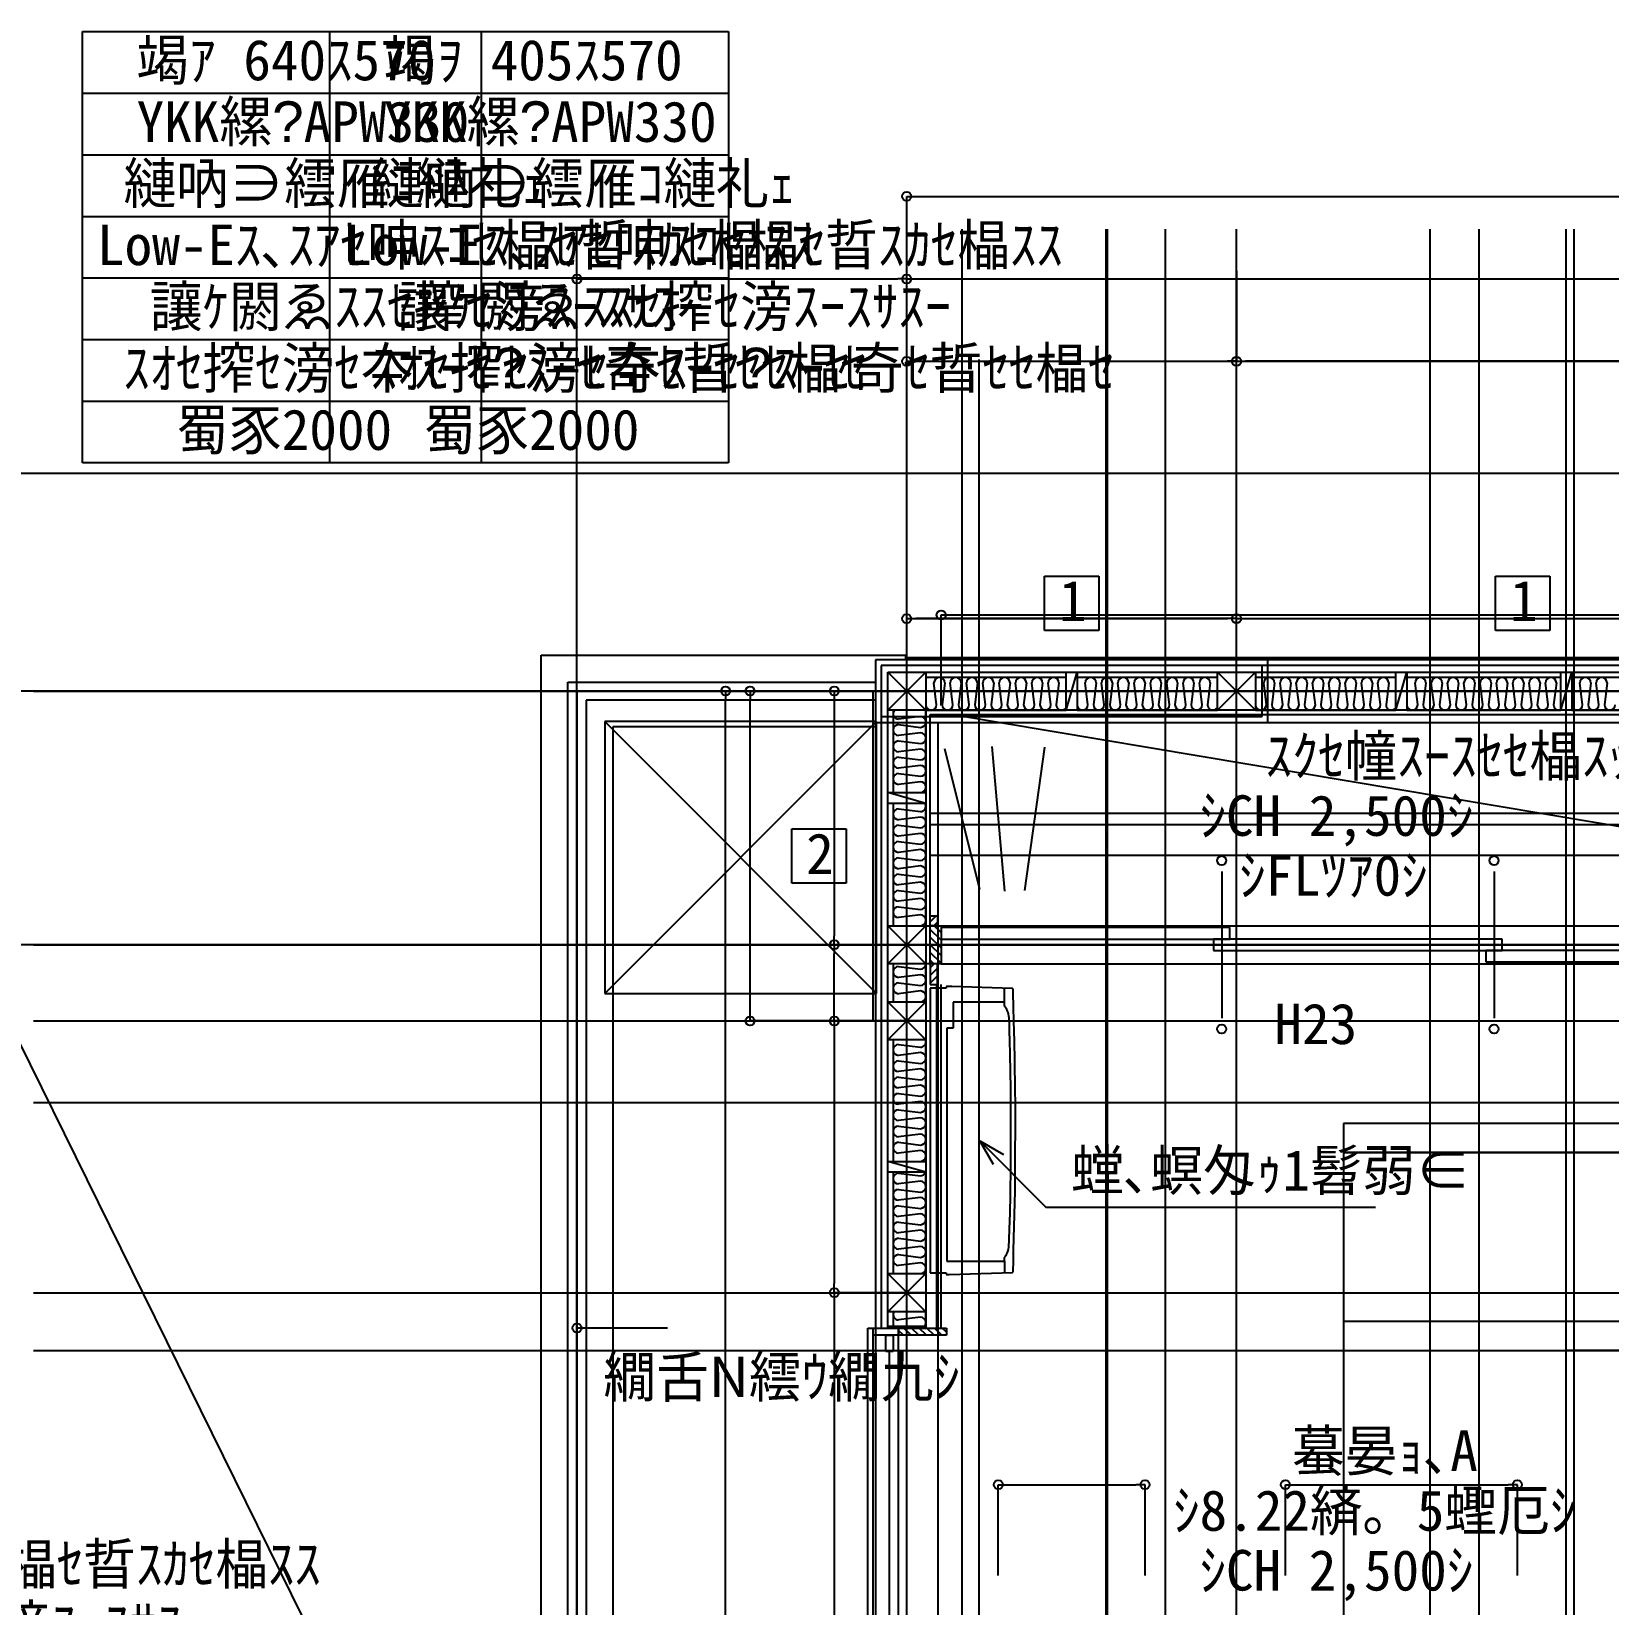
# Model space of a CAD drawing. Header units: metres. Extents: x 10908 to 27249, y 7268 to 22901.
# Drawn here: x 13510 to 17861, y 18410 to 22750 of the extents above; entities that cross this region are included whole.
import ezdxf

# ---------------------------------------------------------------- set-up
doc = ezdxf.new("R2010")
doc.units = ezdxf.units.M

msp = doc.modelspace()

# ---------------------------------------------------------------- linework, layer by layer
at = {"layer": '繝上Φ繧ｬ繝ｼ繝代う繝_2F'}
for p, q in [((16051.7, 20865), (18349.7, 20479.6)), ((16028.8, 20771.6), (16125.6, 20383.4)), ((16159.8, 20776.7), (16194.6, 20378.3)), ((16305, 20775.6), (16249.4, 20379.5)), ((15989.7, 20593.5), (18349.7, 20593.5)), ((15989.7, 20561.5), (18349.7, 20561.5)), ((15989.7, 20477.5), (18349.7, 20477.5))]:
    msp.add_line(p, q, dxfattribs=at)
at = {"layer": '繝繝ｼ繧ｿ 001_1F'}
for p, q in [((14332.5, 21560), (14332.5, 22750)), ((14332.5, 22750), (15432.5, 22750)), ((15432.5, 22750), (15432.5, 21560)), ((14332.5, 22580), (15432.5, 22580)), ((14332.5, 22410), (15432.5, 22410)), ((15924.7, 22045), (15924.7, 22295)), ((15924.7, 22295), (15949.7, 22295)), ((15949.7, 22295), (22699.7, 22295)), ((14332.5, 22240), (15432.5, 22240)), ((14332.5, 22070), (15432.5, 22070)), ((15014.7, 21817.5), (15014.7, 22067.5)), ((15014.7, 22067.5), (15039.7, 22067.5)), ((15039.7, 22067.5), (15899.7, 22067.5)), ((15924.7, 22067.5), (15899.7, 22067.5)), ((15924.7, 21840), (15924.7, 22067.5)), ((15924.7, 22067.5), (15949.7, 22067.5)), ((15924.7, 21817.5), (15924.7, 22067.5)), ((15924.7, 22067.5), (15924.7, 22067.5)), ((15924.7, 21817.5), (15924.7, 22067.5)), ((15924.7, 22067.5), (15949.7, 22067.5)), ((15949.7, 22067.5), (22011, 22067.5)), ((15949.7, 22067.5), (22699.7, 22067.5)), ((16834.7, 22090), (16834.7, 21840)), ((16834.7, 22090), (16834.7, 22090)), ((15924.7, 22045), (15924.7, 22045)), ((14332.5, 21900), (15432.5, 21900)), ((15924.7, 7962.5), (15924.7, 21845)), ((15014.7, 21817.5), (15014.7, 21817.5)), ((15924.7, 21590), (15924.7, 21840)), ((15924.7, 21840), (15949.7, 21840)), ((15924.7, 21840), (15924.7, 21840)), ((15924.7, 21590), (15924.7, 21840)), ((15924.7, 21840), (15949.7, 21840)), ((15924.7, 21817.5), (15924.7, 21817.5)), ((15924.7, 21817.5), (15924.7, 21817.5)), ((15949.7, 21840), (16809.7, 21840)), ((15949.7, 21840), (18389.7, 21840)), ((16834.7, 21840), (16809.7, 21840)), ((16834.7, 14350), (16834.7, 21840)), ((16834.7, 21840), (16834.7, 21840)), ((16834.7, 21840), (16859.7, 21840)), ((16834.7, 21840), (16834.7, 21840)), ((20103.1, 21840), (16859.7, 21840)), ((14332.5, 21730), (15432.5, 21730)), ((15924.7, 21590), (15924.7, 21590)), ((15924.7, 21590), (15924.7, 21590)), ((16834.7, 21590), (16834.7, 21590)), ((15432.5, 21560), (14332.5, 21560)), ((15924.7, 20880), (15924.7, 21130)), ((15924.7, 21130), (15949.7, 21130)), ((15924.7, 20880), (15924.7, 21130)), ((15924.7, 21130), (15949.7, 21130)), ((15924.7, 21130), (15924.7, 21130)), ((15949.7, 21130), (16809.7, 21130)), ((16809.7, 21130), (15949.7, 21130)), ((16834.7, 21130), (16809.7, 21130)), ((16834.7, 21130), (16809.7, 21130)), ((16834.7, 20880), (16834.7, 21130)), ((16834.7, 21130), (16834.7, 21130)), ((16834.7, 21130), (16859.7, 21130)), ((16834.7, 21130), (16859.7, 21130)), ((16834.7, 20880), (16834.7, 21130)), ((16859.7, 21130), (18389.7, 21130)), ((16859.7, 21130), (18389.7, 21130)), ((26367.5, 20930), (11375, 20930)), ((15674.7, 20930), (15424.7, 20930)), ((15424.7, 20930), (15424.7, 20905)), ((15424.7, 20930), (15424.7, 20930)), ((15424.7, 17855), (15424.7, 20905)), ((15742.5, 20930), (15492.5, 20930)), ((15492.5, 20930), (15492.5, 20905)), ((15492.5, 20930), (15492.5, 20930)), ((15492.5, 20045), (15492.5, 20905)), ((15674.7, 20930), (15674.7, 20930)), ((15974.7, 20930), (15724.7, 20930)), ((15724.7, 20930), (15724.7, 20905)), ((15724.7, 20905), (15724.7, 20255)), ((15742.5, 20930), (15742.5, 20930)), ((15974.7, 20930), (15974.7, 20930)), ((15924.7, 20880), (15924.7, 20880)), ((15924.7, 20880), (15924.7, 20880)), ((16834.7, 20880), (16834.7, 20880)), ((16834.7, 20880), (16834.7, 20880)), ((16834.7, 20880), (16834.7, 20880)), ((16834.7, 20880), (16834.7, 20880)), ((15724.7, 20230), (15724.7, 20255)), ((15974.7, 20230), (15724.7, 20230)), ((15724.7, 20230), (15724.7, 20230)), ((15974.7, 20230), (15724.7, 20230)), ((15724.7, 20230), (15724.7, 20205)), ((15724.7, 20230), (15724.7, 20230)), ((15724.7, 20045), (15724.7, 20205)), ((15974.7, 20230), (15974.7, 20230)), ((15974.7, 20230), (15974.7, 20230)), ((15492.5, 20020), (15492.5, 20045)), ((15742.5, 20020), (15492.5, 20020)), ((15724.7, 20020), (15724.7, 20045)), ((15724.7, 20020), (15724.7, 19995)), ((15974.7, 20020), (15724.7, 20020)), ((15742.5, 20020), (15742.5, 20020)), ((15974.7, 20020), (15974.7, 20020)), ((15974.7, 20020), (15974.7, 20020)), ((15724.7, 19995), (15724.7, 19295)), ((15724.7, 19270), (15724.7, 19295)), ((15974.7, 19270), (15724.7, 19270)), ((15724.7, 19270), (15724.7, 19270)), ((15724.7, 19270), (15724.7, 19245)), ((15724.7, 19245), (15724.7, 17367.4)), ((15974.7, 19270), (15974.7, 19270)), ((15974.7, 19270), (15974.7, 19270))]:
    msp.add_line(p, q, dxfattribs=at)
for centre in [(15924.7, 22295), (15014.7, 22067.5), (15924.7, 22067.5), (15924.7, 22067.5), (15924.7, 22067.5), (15924.7, 21840), (15924.7, 21840), (16834.7, 21840), (16834.7, 21840), (15924.7, 21130), (15924.7, 21130), (16834.7, 21130), (16834.7, 21130), (16834.7, 21130), (16834.7, 21130), (15424.7, 20930), (15492.5, 20930), (15724.7, 20930), (15724.7, 20230), (15724.7, 20230), (15492.5, 20020), (15724.7, 20020), (15724.7, 20020), (15724.7, 19270), (15724.7, 19270)]:
    msp.add_circle(centre, 12.5, dxfattribs=at)
at = {"layer": '繝繝ｼ繧ｿ 001_2F'}
for p, q in [((13650, 21560), (13650, 22750)), ((13650, 22750), (14750, 22750)), ((14750, 22750), (14750, 21560)), ((13650, 22580), (14750, 22580)), ((13650, 22410), (14750, 22410)), ((13650, 22240), (14750, 22240)), ((13650, 22070), (14750, 22070)), ((15014.7, 21817.5), (15014.7, 22067.5)), ((15014.7, 22067.5), (15039.7, 22067.5)), ((15039.7, 22067.5), (15899.7, 22067.5)), ((15924.7, 22067.5), (15899.7, 22067.5)), ((15924.7, 21817.5), (15924.7, 22067.5)), ((15924.7, 22067.5), (15924.7, 22067.5)), ((15924.7, 21817.5), (15924.7, 22067.5)), ((15924.7, 22067.5), (15949.7, 22067.5)), ((15949.7, 22067.5), (22699.7, 22067.5)), ((13650, 21900), (14750, 21900)), ((15014.7, 9798.7), (15014.7, 21845)), ((15924.7, 9922), (15924.7, 21845)), ((16124.7, 9922), (16124.7, 21845)), ((17504.7, 10826.2), (17504.7, 21845)), ((15014.7, 21817.5), (15014.7, 21817.5)), ((15924.7, 21590), (15924.7, 21840)), ((15924.7, 21840), (15949.7, 21840)), ((15924.7, 21817.5), (15924.7, 21817.5)), ((15924.7, 21817.5), (15924.7, 21817.5)), ((15949.7, 21840), (18389.7, 21840)), ((13650, 21730), (14750, 21730)), ((15924.7, 21590), (15924.7, 21590)), ((14750, 21560), (13650, 21560)), ((15924.7, 20880), (15924.7, 21130)), ((15924.7, 21130), (15949.7, 21130)), ((15924.7, 21130), (15924.7, 21130)), ((16809.7, 21130), (15949.7, 21130)), ((16834.7, 21130), (16809.7, 21130)), ((16834.7, 21130), (16859.7, 21130)), ((16834.7, 20880), (16834.7, 21130)), ((16859.7, 21130), (18389.7, 21130)), ((26367.5, 20930), (11375, 20930)), ((15742.5, 20930), (15492.5, 20930)), ((15492.5, 20930), (15492.5, 20905)), ((15492.5, 20930), (15492.5, 20930)), ((15492.5, 20045), (15492.5, 20905)), ((15974.7, 20930), (15724.7, 20930)), ((15724.7, 20930), (15724.7, 20905)), ((15724.7, 20905), (15724.7, 20255)), ((15742.5, 20930), (15742.5, 20930)), ((15974.7, 20930), (15974.7, 20930)), ((15841.6, 20846), (15091.6, 20846)), ((15091.6, 20846), (15091.6, 20096)), ((15091.6, 20846), (15841.6, 20096)), ((15091.6, 20096), (15841.6, 20846)), ((15841.6, 20096), (15841.6, 20846)), ((15924.7, 20880), (15924.7, 20880)), ((16834.7, 20880), (16834.7, 20880)), ((16834.7, 20880), (16834.7, 20880)), ((15724.7, 20230), (15724.7, 20255)), ((26390, 20230), (11375, 20230)), ((15974.7, 20230), (15724.7, 20230)), ((15724.7, 20230), (15724.7, 20230)), ((15974.7, 20230), (15724.7, 20230)), ((15724.7, 20230), (15724.7, 20205)), ((15724.7, 20230), (15724.7, 20230)), ((15724.7, 20045), (15724.7, 20205)), ((15974.7, 20230), (15974.7, 20230)), ((15974.7, 20230), (15974.7, 20230)), ((15091.6, 20096), (15841.6, 20096)), ((15492.5, 20020), (15492.5, 20045)), ((15742.5, 20020), (15492.5, 20020)), ((15724.7, 20020), (15724.7, 20045)), ((15724.7, 20020), (15724.7, 19995)), ((15974.7, 20020), (15724.7, 20020)), ((15742.5, 20020), (15742.5, 20020)), ((15974.7, 20020), (15974.7, 20020)), ((15974.7, 20020), (15974.7, 20020)), ((15724.7, 19995), (15724.7, 19295)), ((16164, 19623.6), (16126.5, 19688.6)), ((16126.5, 19688.6), (16191.4, 19651.1)), ((16126.5, 19688.6), (16308.6, 19506.4)), ((16308.6, 19506.4), (17218.6, 19506.4)), ((15724.7, 19270), (15724.7, 19295)), ((15974.7, 19270), (15724.7, 19270)), ((15724.7, 19270), (15724.7, 19270)), ((15724.7, 19270), (15724.7, 19245)), ((15724.7, 19245), (15724.7, 17367.4)), ((15974.7, 19270), (15974.7, 19270)), ((15974.7, 19270), (15974.7, 19270)), ((26162.5, 19110), (17745, 19110))]:
    msp.add_line(p, q, dxfattribs=at)
for centre in [(15014.7, 22067.5), (15924.7, 22067.5), (15924.7, 22067.5), (15924.7, 21840), (15924.7, 21130), (16834.7, 21130), (16834.7, 21130), (15492.5, 20930), (15724.7, 20930), (15724.7, 20230), (15724.7, 20230), (15492.5, 20020), (15724.7, 20020), (15724.7, 20020), (15724.7, 19270), (15724.7, 19270)]:
    msp.add_circle(centre, 12.5, dxfattribs=at)
at = {"layer": '繝繝ｼ繧ｿ 001_R'}
for p, q in [((15924.7, 22045), (15924.7, 22295)), ((15924.7, 22295), (15949.7, 22295)), ((15949.7, 22295), (22699.7, 22295)), ((15924.7, 21817.5), (15924.7, 22067.5)), ((15924.7, 22067.5), (15949.7, 22067.5)), ((15949.7, 22067.5), (19609.7, 22067.5)), ((15924.7, 22045), (15924.7, 22045)), ((15924.7, 21817.5), (15924.7, 21817.5)), ((25588.6, 20930), (13902, 20930)), ((15924.7, 20930), (15014.7, 20930)), ((15014.7, 20930), (15014.7, 16974.5)), ((15924.7, 20930), (22724.7, 20930)), ((15924.7, 16930), (15924.7, 20930))]:
    msp.add_line(p, q, dxfattribs=at)
for centre in [(15924.7, 22295), (15924.7, 22067.5)]:
    msp.add_circle(centre, 12.5, dxfattribs=at)
at = {"layer": '繧ｫ繧ｿ繝ｭ繧ｰ驛ｨ蜩(螳ｶ蜈ｷ)_2F'}
for p, q in [((17129.7, 19736.5), (17129.7, 19656.5)), ((18349.7, 19736.5), (17129.7, 19736.5)), ((17129.7, 19656.5), (18349.7, 19656.5)), ((18349.7, 19656.5), (17129.7, 19656.5)), ((17129.7, 19656.5), (17129.7, 19191.5)), ((17129.7, 19191.5), (17129.7, 17991.5)), ((17129.7, 19191.5), (18349.7, 19191.5))]:
    msp.add_line(p, q, dxfattribs=at)
at = {"layer": '繧ｫ繧ｿ繝ｭ繧ｰ驛ｨ蜩(髮ｻ蛹冶｣ｽ蜩)_2F'}
for p, q in [((16033.7, 20110), (15989.7, 20110)), ((15989.7, 20110), (15989.7, 19325)), ((16033.8, 20113.5), (16033.7, 20113)), ((16033.7, 20113), (16033.7, 20110)), ((16034, 20114), (16033.8, 20113.5)), ((16034.2, 20114.3), (16034, 20114)), ((16034.5, 20114.6), (16034.2, 20114.3)), ((16034.9, 20114.8), (16034.5, 20114.6)), ((16035.1, 20114.9), (16034.9, 20114.8)), ((16035.5, 20115), (16035.1, 20114.9)), ((16035.8, 20115), (16035.5, 20115)), ((16048.2, 20115), (16035.8, 20115)), ((16049.2, 20115), (16048.2, 20115)), ((16216, 20109.2), (16049.2, 20115)), ((16194.7, 20071.2), (16194.7, 20109.9)), ((16216.3, 20109.2), (16216, 20109.2)), ((16216.7, 20109.1), (16216.3, 20109.2)), ((16217, 20108.9), (16216.7, 20109.1)), ((16217.3, 20108.7), (16217, 20108.9)), ((16217.6, 20108.4), (16217.3, 20108.7)), ((16217.7, 20108.2), (16217.6, 20108.4)), ((16217.8, 20107.9), (16217.7, 20108.2)), ((16217.9, 20107.7), (16217.8, 20107.9)), ((16218, 20107.4), (16217.9, 20107.7)), ((16218, 20105.6), (16218, 20107.4)), ((16218.3, 20097.6), (16218, 20105.6)), ((16194.7, 20071.2), (16053.2, 20071.2)), ((16053.2, 20071.2), (16053.2, 19999.9)), ((16194.7, 20061), (16194.7, 20071.2)), ((16197.2, 20056.8), (16194.7, 20061)), ((16219.6, 20057.9), (16218.3, 20097.6)), ((16198.8, 20054.2), (16197.2, 20056.8)), ((16200.5, 20051.1), (16198.8, 20054.2)), ((16202.6, 20047.2), (16200.5, 20051.1)), ((16204.2, 20043.4), (16202.6, 20047.2)), ((16205.6, 20038.9), (16204.2, 20043.4)), ((16206.8, 20032.7), (16205.6, 20038.9)), ((16207.2, 20028.2), (16206.8, 20032.7)), ((16207.8, 20009.9), (16207.2, 20028.2)), ((16220.6, 20018.8), (16219.6, 20057.9)), ((16221.2, 19991.6), (16220.6, 20018.8)), ((16053.2, 19999.9), (16035.3, 19999.9)), ((16035.3, 19999.9), (16035.3, 19357)), ((16208.3, 19992.6), (16207.8, 20009.9)), ((16209.1, 19964.2), (16208.3, 19992.6)), ((16221.9, 19963.4), (16221.2, 19991.6)), ((16210, 19929.4), (16209.1, 19964.2)), ((16222.3, 19944.7), (16221.9, 19963.4)), ((16222.6, 19929.3), (16222.3, 19944.7)), ((16211.1, 19878.3), (16210, 19929.4)), ((16223, 19912.1), (16222.6, 19929.3)), ((16224.2, 19826), (16223, 19912.1)), ((16211.7, 19834.6), (16211.1, 19878.3)), ((16212.2, 19776), (16211.7, 19834.6)), ((16224.5, 19794.5), (16224.2, 19826)), ((16212.3, 19722.9), (16212.2, 19776)), ((16224.6, 19752.5), (16224.5, 19794.5)), ((16212.3, 19664.9), (16212.3, 19722.9)), ((16224.3, 19626.2), (16224.6, 19752.5)), ((16211.9, 19618.7), (16212.3, 19664.9)), ((16224.1, 19596.3), (16224.3, 19626.2)), ((16210.8, 19540.4), (16211.9, 19618.7)), ((16223.5, 19550.1), (16224.1, 19596.3)), ((16209.7, 19489.5), (16210.8, 19540.4)), ((16222.9, 19518), (16223.5, 19550.1)), ((16219.7, 19387.1), (16222.9, 19518)), ((16208.5, 19446), (16209.7, 19489.5)), ((16206.8, 19396.9), (16207.5, 19415.4)), ((16207.5, 19415.4), (16208.5, 19446)), ((16194.7, 19367), (16196.2, 19369.3)), ((16194.7, 19357), (16194.7, 19367)), ((16196.2, 19369.3), (16197.9, 19372.2)), ((16197.9, 19372.2), (16199.8, 19375.6)), ((16199.8, 19375.6), (16201.4, 19378.6)), ((16201.4, 19378.6), (16203.6, 19383.2)), ((16203.6, 19383.2), (16205.5, 19389.5)), ((16205.5, 19389.5), (16206.8, 19396.9)), ((16218.9, 19357.9), (16219.7, 19387.1)), ((15989.7, 19325), (16033.6, 19325)), ((16033.6, 19325), (16033.7, 19322.1)), ((16033.7, 19322.1), (16033.7, 19321.7)), ((16033.7, 19321.7), (16033.7, 19321.4)), ((16033.7, 19321.4), (16034, 19321)), ((16034, 19321), (16034.2, 19320.7)), ((16034.2, 19320.7), (16034.4, 19320.5)), ((16034.4, 19320.5), (16034.8, 19320.2)), ((16035.3, 19357), (16194.7, 19357)), ((16042, 19320), (16216.1, 19325.8)), ((16194.7, 19357), (16194.7, 19325.1)), ((16216.1, 19325.8), (16216.3, 19325.9)), ((16216.3, 19325.9), (16216.6, 19325.9)), ((16216.6, 19325.9), (16216.8, 19326)), ((16216.8, 19326), (16217.3, 19326.3)), ((16217.3, 19326.3), (16217.4, 19326.4)), ((16217.4, 19326.4), (16217.6, 19326.6)), ((16217.6, 19326.6), (16217.8, 19327)), ((16217.8, 19327), (16217.9, 19327.4)), ((16217.9, 19327.4), (16218, 19328)), ((16218, 19328), (16218.9, 19357.9)), ((16034.8, 19320.2), (16035.4, 19320)), ((16035.4, 19320), (16037.8, 19320)), ((16037.8, 19320), (16042, 19320))]:
    msp.add_line(p, q, dxfattribs=at)
at = {"layer": '蜀螢∽ｻ穂ｸ_2F'}
for p, q in [((15989.7, 20865), (18349.7, 20865)), ((15989.7, 20310), (15989.7, 20865)), ((16007.2, 20120), (16007.2, 19172.5)), ((16019.7, 19172.5), (16019.7, 20120))]:
    msp.add_line(p, q, dxfattribs=at)
at = {"layer": '螟門｣∽ｻ穂ｸ_1F'}
for p, q in [((16921.2, 21016.5), (15838.2, 21016.5)), ((15838.2, 21016.5), (15838.2, 20843.5)), ((16905.2, 21000.5), (15854.2, 21000.5)), ((15854.2, 21000.5), (15854.2, 20859.5)), ((16905.2, 20859.5), (16905.2, 21000.5)), ((16921.2, 20843.5), (16921.2, 21016.5)), ((15838.2, 20843.5), (16921.2, 20843.5)), ((15854.2, 20859.5), (16905.2, 20859.5))]:
    msp.add_line(p, q, dxfattribs=at)
at = {"layer": '螟門｣∽ｻ穂ｸ_2F'}
for p, q in [((18549.7, 21016.5), (15838.2, 21016.5)), ((15838.2, 21016.5), (15838.2, 19172.5)), ((18549.7, 21000.5), (15854.2, 21000.5)), ((15854.2, 21000.5), (15854.2, 19172.5))]:
    msp.add_line(p, q, dxfattribs=at)
at = {"layer": '螢_1F'}
for p, q in [((15977.2, 20982.5), (16782.2, 20982.5)), ((16364.7, 20877.5), (16364.7, 20982.5)), ((16364.7, 20982.5), (16394.7, 20982.5)), ((16364.7, 20877.5), (16394.7, 20982.5)), ((16394.7, 20982.5), (16394.7, 20877.5)), ((18328.2, 21016.5), (16921.2, 21016.5)), ((15838.2, 20843.5), (15838.2, 17916.5)), ((16782.2, 20877.5), (15977.2, 20877.5)), ((16011.2, 17916.5), (16011.2, 20843.5)), ((16394.7, 20877.5), (16364.7, 20877.5)), ((16921.2, 20843.5), (18328.2, 20843.5))]:
    msp.add_line(p, q, dxfattribs=at)
at = {"layer": '螢_2F'}
for p, q in [((15977.2, 20982.5), (16782.2, 20982.5)), ((16364.7, 20877.5), (16364.7, 20982.5)), ((16364.7, 20982.5), (16394.7, 20982.5)), ((16364.7, 20877.5), (16394.7, 20982.5)), ((16394.7, 20982.5), (16394.7, 20877.5)), ((16887.2, 20982.5), (18362.2, 20982.5)), ((17274.7, 20877.5), (17274.7, 20982.5)), ((17274.7, 20982.5), (17304.7, 20982.5)), ((17274.7, 20877.5), (17304.7, 20982.5)), ((17304.7, 20982.5), (17304.7, 20877.5)), ((17729.7, 20877.5), (17729.7, 20982.5)), ((17729.7, 20982.5), (17759.7, 20982.5)), ((17729.7, 20877.5), (17759.7, 20982.5)), ((17759.7, 20982.5), (17759.7, 20877.5)), ((15872.2, 20282.5), (15872.2, 20877.5)), ((15977.2, 20877.5), (15977.2, 20282.5)), ((16782.2, 20877.5), (15977.2, 20877.5)), ((16394.7, 20877.5), (16364.7, 20877.5)), ((18362.2, 20877.5), (16887.2, 20877.5)), ((17304.7, 20877.5), (17274.7, 20877.5)), ((17759.7, 20877.5), (17729.7, 20877.5)), ((15872.2, 20620), (15872.2, 20650)), ((15872.2, 20650), (15977.2, 20650)), ((15977.2, 20620), (15872.2, 20650)), ((15977.2, 20650), (15977.2, 20620)), ((15977.2, 20620), (15872.2, 20620)), ((15977.2, 20282.5), (15989.7, 20282.5)), ((15989.7, 20177.5), (15989.7, 20282.5)), ((15872.2, 20072.5), (15872.2, 20177.5)), ((15977.2, 20177.5), (15977.2, 20072.5)), ((15989.7, 20177.5), (15977.2, 20177.5)), ((15872.2, 19322.5), (15872.2, 19967.5)), ((15977.2, 19967.5), (15977.2, 19322.5)), ((15872.2, 19602.4), (15872.2, 19632.4)), ((15872.2, 19632.4), (15977.2, 19632.4)), ((15977.2, 19602.4), (15872.2, 19632.4)), ((15977.2, 19632.4), (15977.2, 19602.4)), ((15977.2, 19602.4), (15872.2, 19602.4)), ((15872.2, 19172.5), (15872.2, 19217.5)), ((15977.2, 19217.5), (15977.2, 19172.5)), ((15872.2, 19172.5), (15872.2, 19177.4)), ((15872.2, 19177.4), (15977.2, 19177.4)), ((15889.3, 19172.5), (15872.2, 19177.4)), ((15977.2, 19172.5), (15872.2, 19172.5)), ((15977.2, 19177.4), (15977.2, 19172.5))]:
    msp.add_line(p, q, dxfattribs=at)
at = {"layer": '蟒ｺ蜈ｷ(譛ｨ陬ｽ謌ｸ)_2F'}
for p, q in [((16019.7, 20890), (16019.7, 21140)), ((16019.7, 21140), (16044.7, 21140)), ((16044.7, 21140), (18294.7, 21140)), ((16019.7, 20890), (16019.7, 20890)), ((16793.9, 20432.5), (16793.9, 20027.5)), ((17545.5, 20432.5), (17545.5, 20027.5)), ((15989.7, 20282.5), (15989.7, 20310)), ((15989.7, 20310), (16009.7, 20310)), ((15989.7, 20293.6), (16006.1, 20310)), ((15989.7, 20177.5), (15989.7, 20282.5)), ((15989.7, 20282.5), (16019.7, 20282.5)), ((16009.7, 20282.5), (15989.7, 20282.5)), ((15999.8, 20282.5), (16009.7, 20292.4)), ((16019.7, 20263.6), (16000.8, 20282.5)), ((16009.7, 20310), (16009.7, 20282.5)), ((16019.7, 20282.5), (16019.7, 20177.5)), ((16019.7, 20282.5), (18319.7, 20282.5)), ((16019.7, 20242.4), (15989.7, 20272.4)), ((16019.7, 20221.2), (15989.7, 20251.2)), ((16816.4, 20277.5), (16019.7, 20277.5)), ((16019.7, 20277.5), (16019.7, 20245.8)), ((16019.7, 20245.8), (16816.4, 20245.8)), ((17568, 20245.8), (16771.4, 20245.8)), ((16771.4, 20245.8), (16771.4, 20214.2)), ((16816.4, 20245.8), (16816.4, 20277.5)), ((17568, 20214.2), (17568, 20245.8)), ((16019.7, 20200), (15989.7, 20230)), ((16019.7, 20178.8), (15989.7, 20208.8)), ((16771.4, 20214.2), (17568, 20214.2)), ((18319.7, 20214.2), (17523, 20214.2)), ((17523, 20214.2), (17523, 20182.5)), ((15999.8, 20177.5), (15989.7, 20187.6)), ((16019.7, 20177.5), (15989.7, 20177.5)), ((16009.7, 20177.5), (15989.7, 20177.5)), ((15989.7, 20177.5), (15989.7, 20120)), ((15989.7, 20166.4), (16000.8, 20177.5)), ((15989.7, 20145.2), (16009.7, 20165.2)), ((16009.7, 20120), (16009.7, 20177.5)), ((16019.7, 20177.5), (18319.7, 20177.5)), ((17523, 20182.5), (18319.7, 20182.5)), ((15989.7, 20123.9), (16009.7, 20143.9)), ((15989.7, 20120), (16009.7, 20120)), ((16007, 20120), (16009.7, 20122.7))]:
    msp.add_line(p, q, dxfattribs=at)
for centre in [(16019.7, 21140), (16793.9, 20462.5), (17545.5, 20462.5), (16793.9, 19997.5), (17545.5, 19997.5)]:
    msp.add_circle(centre, 12.5, dxfattribs=at)
at = {"layer": '蟒ｺ蜈ｷ(驥大ｱ樊虻)_2F'}
for p, q in [((15264.7, 19172.5), (15014.7, 19172.5)), ((15014.7, 19172.5), (15014.7, 19147.5)), ((15014.7, 19172.5), (15014.7, 19172.5)), ((15014.7, 17507.5), (15014.7, 19147.5)), ((15264.7, 19172.5), (15264.7, 19172.5)), ((15817.2, 17482.5), (15817.2, 19172.5)), ((15817.2, 19172.5), (15832.2, 19172.5)), ((15832.2, 19152.5), (15832.2, 19172.5)), ((15832.2, 19172.5), (15902.2, 19172.5)), ((15902.2, 19152.5), (15832.2, 19152.5)), ((15832.2, 17502.5), (15832.2, 19152.5)), ((15867.2, 19107.5), (15867.2, 19152.5)), ((15867.2, 19152.5), (15887.2, 19152.5)), ((15887.2, 19152.5), (15887.2, 19107.5)), ((15902.2, 19172.5), (15902.2, 19152.5)), ((15902.2, 19152.5), (15902.2, 19172.5)), ((15902.2, 19172.5), (16034.7, 19172.5)), ((15915.5, 19152.5), (15902.2, 19165.8)), ((15902.2, 17502.5), (15902.2, 19152.5)), ((16034.7, 19152.5), (15902.2, 19152.5)), ((15936.7, 19152.5), (15916.7, 19172.5)), ((15957.9, 19152.5), (15937.9, 19172.5)), ((15979.1, 19152.5), (15959.1, 19172.5)), ((16000.3, 19152.5), (15980.3, 19172.5)), ((16021.5, 19152.5), (16001.5, 19172.5)), ((16034.7, 19160.6), (16022.7, 19172.5)), ((16034.7, 19172.5), (16034.7, 19152.5)), ((15887.2, 19107.5), (15867.2, 19107.5)), ((15877.2, 18350), (15877.2, 19107.5))]:
    msp.add_line(p, q, dxfattribs=at)
msp.add_circle((15014.7, 19172.5), 12.5, dxfattribs=at)
at = {"layer": '蟒ｺ蜈ｷ(驥大ｱ樒ｪ)_1F'}
for p, q in [((16177.2, 18490), (16177.2, 18740)), ((16177.2, 18740), (16202.2, 18740)), ((16202.2, 18740), (16557.2, 18740)), ((16582.2, 18740), (16557.2, 18740)), ((16582.2, 18490), (16582.2, 18740)), ((16582.2, 18740), (16582.2, 18740)), ((16969.7, 18490), (16969.7, 18740)), ((16969.7, 18740), (16994.7, 18740)), ((16994.7, 18740), (17584.7, 18740)), ((17609.7, 18740), (17584.7, 18740)), ((17609.7, 18490), (17609.7, 18740)), ((17609.7, 18740), (17609.7, 18740)), ((16177.2, 18490), (16177.2, 18490)), ((16582.2, 18490), (16582.2, 18490)), ((16969.7, 18490), (16969.7, 18490)), ((17609.7, 18490), (17609.7, 18490))]:
    msp.add_line(p, q, dxfattribs=at)
for centre in [(16177.2, 18740), (16582.2, 18740), (16969.7, 18740), (17609.7, 18740)]:
    msp.add_circle(centre, 12.5, dxfattribs=at)
at = {"layer": '謇区村_2F'}
for p, q in [((14915.7, 16951.5), (14915.7, 21029)), ((14915.7, 21029), (15921.2, 21029)), ((15921.2, 21029), (15921.2, 21016.5)), ((14989.7, 16968.7), (14989.7, 20955)), ((14989.7, 20955), (15838.2, 20955)), ((15838.2, 20905), (15039.7, 20905)), ((15039.7, 20905), (15039.7, 16980.4)), ((15838.2, 20831), (15113.7, 20831)), ((15113.7, 20831), (15113.7, 16997.6))]:
    msp.add_line(p, q, dxfattribs=at)
at = {"layer": '譁ｭ辭ｱ譚_2F'}
for p, q in [((16364.7, 20967.5), (15977.2, 20967.5)), ((15977.2, 20967.5), (15977.2, 20877.5)), ((16007.2, 20892.5), (15999.7, 20952.5)), ((16029.7, 20952.5), (16022.2, 20892.5)), ((16052.2, 20892.5), (16044.7, 20952.5)), ((16074.7, 20952.5), (16067.2, 20892.5)), ((16097.2, 20892.5), (16089.7, 20952.5)), ((16119.7, 20952.5), (16112.2, 20892.5)), ((16142.2, 20892.5), (16134.7, 20952.5)), ((16164.7, 20952.5), (16157.2, 20892.5)), ((16187.2, 20892.5), (16179.7, 20952.5)), ((16209.7, 20952.5), (16202.2, 20892.5)), ((16232.2, 20892.5), (16224.7, 20952.5)), ((16254.7, 20952.5), (16247.2, 20892.5)), ((16277.2, 20892.5), (16269.7, 20952.5)), ((16299.7, 20952.5), (16292.2, 20892.5)), ((16322.2, 20892.5), (16314.7, 20952.5)), ((16344.7, 20952.5), (16337.2, 20892.5)), ((16364.7, 20877.5), (16364.7, 20967.5)), ((16782.2, 20967.5), (16394.7, 20967.5)), ((16394.7, 20967.5), (16394.7, 20877.5)), ((16424.7, 20892.5), (16417.2, 20952.5)), ((16447.2, 20952.5), (16439.7, 20892.5)), ((16469.7, 20892.5), (16462.2, 20952.5)), ((16492.2, 20952.5), (16484.7, 20892.5)), ((16514.7, 20892.5), (16507.2, 20952.5)), ((16537.2, 20952.5), (16529.7, 20892.5)), ((16559.7, 20892.5), (16552.2, 20952.5)), ((16582.2, 20952.5), (16574.7, 20892.5)), ((16604.7, 20892.5), (16597.2, 20952.5)), ((16627.2, 20952.5), (16619.7, 20892.5)), ((16649.7, 20892.5), (16642.2, 20952.5)), ((16672.2, 20952.5), (16664.7, 20892.5)), ((16694.7, 20892.5), (16687.2, 20952.5)), ((16717.2, 20952.5), (16709.7, 20892.5)), ((16739.7, 20892.5), (16732.2, 20952.5)), ((16762.2, 20952.5), (16754.7, 20892.5)), ((16782.2, 20877.5), (16782.2, 20967.5)), ((17274.7, 20967.5), (16887.2, 20967.5)), ((16887.2, 20967.5), (16887.2, 20877.5)), ((16917.2, 20892.5), (16909.7, 20952.5)), ((16939.7, 20952.5), (16932.2, 20892.5)), ((16962.2, 20892.5), (16954.7, 20952.5)), ((16984.7, 20952.5), (16977.2, 20892.5)), ((17007.2, 20892.5), (16999.7, 20952.5)), ((17029.7, 20952.5), (17022.2, 20892.5)), ((17052.2, 20892.5), (17044.7, 20952.5)), ((17074.7, 20952.5), (17067.2, 20892.5)), ((17097.2, 20892.5), (17089.7, 20952.5)), ((17119.7, 20952.5), (17112.2, 20892.5)), ((17142.2, 20892.5), (17134.7, 20952.5)), ((17164.7, 20952.5), (17157.2, 20892.5)), ((17187.2, 20892.5), (17179.7, 20952.5)), ((17209.7, 20952.5), (17202.2, 20892.5)), ((17232.2, 20892.5), (17224.7, 20952.5)), ((17254.7, 20952.5), (17247.2, 20892.5)), ((17274.7, 20877.5), (17274.7, 20967.5)), ((17729.7, 20967.5), (17304.7, 20967.5)), ((17304.7, 20967.5), (17304.7, 20877.5)), ((17334.7, 20892.5), (17327.2, 20952.5)), ((17357.2, 20952.5), (17349.7, 20892.5)), ((17379.7, 20892.5), (17372.2, 20952.5)), ((17402.2, 20952.5), (17394.7, 20892.5)), ((17424.7, 20892.5), (17417.2, 20952.5)), ((17447.2, 20952.5), (17439.7, 20892.5)), ((17469.7, 20892.5), (17462.2, 20952.5)), ((17492.2, 20952.5), (17484.7, 20892.5)), ((17514.7, 20892.5), (17507.2, 20952.5)), ((17537.2, 20952.5), (17529.7, 20892.5)), ((17559.7, 20892.5), (17552.2, 20952.5)), ((17582.2, 20952.5), (17574.7, 20892.5)), ((17604.7, 20892.5), (17597.2, 20952.5)), ((17627.2, 20952.5), (17619.7, 20892.5)), ((17649.7, 20892.5), (17642.2, 20952.5)), ((17672.2, 20952.5), (17664.7, 20892.5)), ((17694.7, 20892.5), (17687.2, 20952.5)), ((17717.2, 20952.5), (17709.7, 20892.5)), ((17729.7, 20877.5), (17729.7, 20967.5)), ((18184.7, 20967.5), (17759.7, 20967.5)), ((17759.7, 20967.5), (17759.7, 20877.5)), ((17789.7, 20892.5), (17782.2, 20952.5)), ((17812.2, 20952.5), (17804.7, 20892.5)), ((17834.7, 20892.5), (17827.2, 20952.5)), ((17857.2, 20952.5), (17849.7, 20892.5)), ((15977.2, 20877.5), (15887.2, 20877.5)), ((15887.2, 20877.5), (15887.2, 20650)), ((15962.2, 20860), (15902.2, 20852.5)), ((15977.2, 20650), (15977.2, 20877.5)), ((15977.2, 20877.5), (16364.7, 20877.5)), ((16394.7, 20877.5), (16782.2, 20877.5)), ((16887.2, 20877.5), (17274.7, 20877.5)), ((17304.7, 20877.5), (17729.7, 20877.5)), ((17759.7, 20877.5), (18184.7, 20877.5)), ((15902.2, 20837.5), (15962.2, 20830)), ((15962.2, 20815), (15902.2, 20807.5)), ((15902.2, 20792.5), (15962.2, 20785)), ((15962.2, 20770), (15902.2, 20762.5)), ((15902.2, 20747.5), (15962.2, 20740)), ((15962.2, 20725), (15902.2, 20717.5)), ((15902.2, 20702.5), (15962.2, 20695)), ((15962.2, 20680), (15902.2, 20672.5)), ((15887.2, 20650), (15977.2, 20650)), ((15977.2, 20620), (15887.2, 20620)), ((15887.2, 20620), (15887.2, 20282.5)), ((15902.2, 20605), (15962.2, 20597.5)), ((15962.2, 20582.5), (15902.2, 20575)), ((15977.2, 20282.5), (15977.2, 20620)), ((15902.2, 20560), (15962.2, 20552.5)), ((15962.2, 20537.5), (15902.2, 20530)), ((15902.2, 20515), (15962.2, 20507.5)), ((15962.2, 20492.5), (15902.2, 20485)), ((15902.2, 20470), (15962.2, 20462.5)), ((15962.2, 20447.5), (15902.2, 20440)), ((15902.2, 20425), (15962.2, 20417.5)), ((15962.2, 20402.5), (15902.2, 20395)), ((15902.2, 20380), (15962.2, 20372.5)), ((15962.2, 20357.5), (15902.2, 20350)), ((15902.2, 20335), (15962.2, 20327.5)), ((15887.2, 20282.5), (15977.2, 20282.5)), ((15962.2, 20312.5), (15902.2, 20305)), ((15977.2, 20177.5), (15887.2, 20177.5)), ((15887.2, 20177.5), (15887.2, 20072.5)), ((15902.2, 20170), (15962.2, 20162.5)), ((15962.2, 20147.5), (15902.2, 20140)), ((15977.2, 20072.5), (15977.2, 20177.5)), ((15902.2, 20125), (15962.2, 20117.5)), ((15887.2, 20072.5), (15977.2, 20072.5)), ((15962.2, 20102.5), (15902.2, 20095)), ((15977.2, 19967.5), (15887.2, 19967.5)), ((15887.2, 19967.5), (15887.2, 19632.4)), ((15902.2, 19954.9), (15962.2, 19947.4)), ((15962.2, 19932.4), (15902.2, 19924.9)), ((15977.2, 19632.4), (15977.2, 19967.5)), ((15902.2, 19909.9), (15962.2, 19902.4)), ((15962.2, 19887.4), (15902.2, 19879.9)), ((15902.2, 19864.9), (15962.2, 19857.4)), ((15962.2, 19842.4), (15902.2, 19834.9)), ((15902.2, 19819.9), (15962.2, 19812.4)), ((15962.2, 19797.4), (15902.2, 19789.9)), ((15902.2, 19774.9), (15962.2, 19767.4)), ((15962.2, 19752.4), (15902.2, 19744.9)), ((15902.2, 19729.9), (15962.2, 19722.4)), ((15962.2, 19707.4), (15902.2, 19699.9)), ((15902.2, 19684.9), (15962.2, 19677.4)), ((15887.2, 19632.4), (15977.2, 19632.4)), ((15962.2, 19662.4), (15902.2, 19654.9)), ((15977.2, 19602.4), (15887.2, 19602.4)), ((15887.2, 19602.4), (15887.2, 19322.5)), ((15902.2, 19600), (15962.2, 19592.5)), ((15977.2, 19322.5), (15977.2, 19602.4)), ((15962.2, 19577.5), (15902.2, 19570)), ((15902.2, 19555), (15962.2, 19547.5)), ((15962.2, 19532.5), (15902.2, 19525)), ((15902.2, 19510), (15962.2, 19502.5)), ((15962.2, 19487.5), (15902.2, 19480)), ((15902.2, 19465), (15962.2, 19457.5)), ((15962.2, 19442.5), (15902.2, 19435)), ((15902.2, 19420), (15962.2, 19412.5)), ((15962.2, 19397.5), (15902.2, 19390)), ((15902.2, 19375), (15962.2, 19367.5)), ((15887.2, 19322.5), (15977.2, 19322.5)), ((15962.2, 19352.5), (15902.2, 19345)), ((15977.2, 19217.5), (15887.2, 19217.5)), ((15887.2, 19217.5), (15887.2, 19172.5)), ((15962.2, 19202.5), (15902.2, 19195)), ((15977.2, 19172.5), (15977.2, 19217.5)), ((15887.2, 19172.5), (15977.2, 19172.5))]:
    msp.add_line(p, q, dxfattribs=at)
for centre, start, end in [((16014.7, 20952.5), 0, 180), ((16059.7, 20952.5), 0, 180), ((16104.7, 20952.5), 0, 180), ((16149.7, 20952.5), 0, 180), ((16194.7, 20952.5), 0, 180), ((16239.7, 20952.5), 0, 180), ((16284.7, 20952.5), 0, 180), ((16329.7, 20952.5), 0, 180), ((16432.2, 20952.5), 0, 180), ((16477.2, 20952.5), 0, 180), ((16522.2, 20952.5), 0, 180), ((16567.2, 20952.5), 0, 180), ((16612.2, 20952.5), 0, 180), ((16657.2, 20952.5), 0, 180), ((16702.2, 20952.5), 0, 180), ((16747.2, 20952.5), 0, 180), ((16924.7, 20952.5), 0, 180), ((16969.7, 20952.5), 0, 180), ((17014.7, 20952.5), 0, 180), ((17059.7, 20952.5), 0, 180), ((17104.7, 20952.5), 0, 180), ((17149.7, 20952.5), 0, 180), ((17194.7, 20952.5), 0, 180), ((17239.7, 20952.5), 0, 180), ((17342.2, 20952.5), 0, 180), ((17387.2, 20952.5), 0, 180), ((17432.2, 20952.5), 0, 180), ((17477.2, 20952.5), 0, 180), ((17522.2, 20952.5), 0, 180), ((17567.2, 20952.5), 0, 180), ((17612.2, 20952.5), 0, 180), ((17657.2, 20952.5), 0, 180), ((17702.2, 20952.5), 0, 180), ((17797.2, 20952.5), 0, 180), ((17842.2, 20952.5), 0, 180), ((15992.2, 20892.5), 180, 0), ((16037.2, 20892.5), 180, 0), ((16082.2, 20892.5), 180, 0), ((16127.2, 20892.5), 180, 0), ((16172.2, 20892.5), 180, 0), ((16217.2, 20892.5), 180, 0), ((16262.2, 20892.5), 180, 0), ((16307.2, 20892.5), 180, 0), ((16352.2, 20892.5), 180, -33.5573), ((16409.7, 20892.5), 180, 0), ((16454.7, 20892.5), 180, 0), ((16499.7, 20892.5), 180, 0), ((16544.7, 20892.5), 180, 0), ((16589.7, 20892.5), 180, 0), ((16634.7, 20892.5), 180, 0), ((16679.7, 20892.5), 180, 0), ((16724.7, 20892.5), 180, 0), ((16769.7, 20892.5), 180, -33.5573), ((16902.2, 20892.5), 180, 0), ((16947.2, 20892.5), 180, 0), ((16992.2, 20892.5), 180, 0), ((17037.2, 20892.5), 180, 0), ((17082.2, 20892.5), 180, 0), ((17127.2, 20892.5), 180, 0), ((17172.2, 20892.5), 180, 0), ((17217.2, 20892.5), 180, 0), ((17262.2, 20892.5), 180, -33.5573), ((17319.7, 20892.5), 180, 0), ((17364.7, 20892.5), 180, 0), ((17409.7, 20892.5), 180, 0), ((17454.7, 20892.5), 180, 0), ((17499.7, 20892.5), 180, 0), ((17544.7, 20892.5), 180, 0), ((17589.7, 20892.5), 180, 0), ((17634.7, 20892.5), 180, 0), ((17679.7, 20892.5), 180, 0), ((17724.7, 20892.5), -180, -70.5288), ((17774.7, 20892.5), 180, 0), ((17819.7, 20892.5), 180, 0), ((17864.7, 20892.5), 180, 0), ((15902.2, 20867.5), 138.1897, -90), ((15962.2, 20845), -90, 90), ((15902.2, 20822.5), 90, -90), ((15962.2, 20800), -90, 90), ((15902.2, 20777.5), 90, -90), ((15962.2, 20755), -90, 90), ((15902.2, 20732.5), 90, -90), ((15962.2, 20710), -90, 90), ((15902.2, 20687.5), 90, -90), ((15962.2, 20665), -90, 90), ((15902.2, 20590), 90, -90), ((15962.2, 20612.5), -90, 30), ((15962.2, 20567.5), -90, 90), ((15902.2, 20545), 90, -90), ((15902.2, 20500), 90, -90), ((15962.2, 20522.5), -90, 90), ((15902.2, 20455), 90, -90), ((15962.2, 20477.5), -90, 90), ((15902.2, 20410), 90, -90), ((15962.2, 20432.5), -90, 90), ((15902.2, 20365), 90, -90), ((15962.2, 20387.5), -90, 90), ((15902.2, 20320), 90, -90), ((15962.2, 20342.5), -90, 90), ((15962.2, 20297.5), -90, 90), ((15902.2, 20155), 90, -90), ((15962.2, 20177.5), -90, 0), ((15962.2, 20132.5), -90, 90), ((15902.2, 20110), 90, -90), ((15962.2, 20087.5), -90, 90), ((15902.2, 19939.9), 90, -90), ((15962.2, 19962.4), -90, 19.9942), ((15962.2, 19917.4), -90, 90), ((15902.2, 19894.9), 90, -90), ((15962.2, 19872.4), -90, 90), ((15902.2, 19849.9), 90, -90), ((15902.2, 19804.9), 90, -90), ((15962.2, 19827.4), -90, 90), ((15902.2, 19759.9), 90, -90), ((15962.2, 19782.4), -90, 90), ((15902.2, 19714.9), 90, -90), ((15962.2, 19737.4), -90, 90), ((15902.2, 19669.9), 90, -90), ((15962.2, 19692.4), -90, 90), ((15962.2, 19647.4), -90, 90), ((15902.2, 19585), 90, -90), ((15962.2, 19607.5), -90, -19.9942), ((15902.2, 19540), 90, -90), ((15962.2, 19562.5), -90, 90), ((15902.2, 19495), 90, -90), ((15962.2, 19517.5), -90, 90), ((15902.2, 19450), 90, -90), ((15962.2, 19472.5), -90, 90), ((15902.2, 19405), 90, -90), ((15962.2, 19427.5), -90, 90), ((15902.2, 19360), 90, -90), ((15962.2, 19382.5), -90, 90), ((15962.2, 19337.5), -90, 90), ((15902.2, 19210), 150, -90), ((15962.2, 19187.5), -90, 90)]:
    msp.add_arc(centre, 15, start, end, dxfattribs=at)
at = {"layer": '譟ｱ_1F'}
for p, q in [((15872.2, 20877.5), (15872.2, 20982.5)), ((15872.2, 20982.5), (15977.2, 20982.5)), ((15977.2, 20877.5), (15872.2, 20982.5)), ((15872.2, 20877.5), (15977.2, 20982.5)), ((15977.2, 20982.5), (15977.2, 20877.5)), ((16782.2, 20877.5), (16782.2, 20982.5)), ((16782.2, 20982.5), (16887.2, 20982.5)), ((16887.2, 20877.5), (16782.2, 20982.5)), ((16782.2, 20877.5), (16887.2, 20982.5)), ((16887.2, 20982.5), (16887.2, 20877.5)), ((15977.2, 20877.5), (15872.2, 20877.5)), ((16887.2, 20877.5), (16782.2, 20877.5))]:
    msp.add_line(p, q, dxfattribs=at)
at = {"layer": '譟ｱ_2F'}
for p, q in [((15872.2, 20877.5), (15872.2, 20982.5)), ((15872.2, 20982.5), (15977.2, 20982.5)), ((15977.2, 20877.5), (15872.2, 20982.5)), ((15872.2, 20877.5), (15977.2, 20982.5)), ((15977.2, 20982.5), (15977.2, 20877.5)), ((16782.2, 20877.5), (16782.2, 20982.5)), ((16782.2, 20982.5), (16887.2, 20982.5)), ((16887.2, 20877.5), (16782.2, 20982.5)), ((16782.2, 20877.5), (16887.2, 20982.5)), ((16887.2, 20982.5), (16887.2, 20877.5)), ((15977.2, 20877.5), (15872.2, 20877.5)), ((16887.2, 20877.5), (16782.2, 20877.5)), ((15872.2, 20177.5), (15872.2, 20282.5)), ((15872.2, 20282.5), (15977.2, 20282.5)), ((15977.2, 20177.5), (15872.2, 20282.5)), ((15872.2, 20177.5), (15977.2, 20282.5)), ((15977.2, 20282.5), (15977.2, 20177.5)), ((15977.2, 20177.5), (15872.2, 20177.5)), ((15872.2, 19967.5), (15872.2, 20072.5)), ((15872.2, 20072.5), (15977.2, 20072.5)), ((15977.2, 19967.5), (15872.2, 20072.5)), ((15872.2, 19967.5), (15977.2, 20072.5)), ((15977.2, 20072.5), (15977.2, 19967.5)), ((15977.2, 19967.5), (15872.2, 19967.5)), ((15872.2, 19217.5), (15872.2, 19322.5)), ((15872.2, 19322.5), (15977.2, 19322.5)), ((15977.2, 19217.5), (15872.2, 19322.5)), ((15872.2, 19217.5), (15977.2, 19322.5)), ((15977.2, 19322.5), (15977.2, 19217.5)), ((15977.2, 19217.5), (15872.2, 19217.5))]:
    msp.add_line(p, q, dxfattribs=at)
at = {"layer": '閠仙鴨螢_1F'}
for p, q in [((16304.7, 21097.5), (16304.7, 21247.5)), ((16304.7, 21247.5), (16454.7, 21247.5)), ((16454.7, 21247.5), (16454.7, 21097.5)), ((16454.7, 21097.5), (16304.7, 21097.5)), ((15924.7, 21022.5), (16834.7, 21022.5)), ((15924.7, 21022.5), (16834.7, 21022.5))]:
    msp.add_line(p, q, dxfattribs=at)
at = {"layer": '閠仙鴨螢_2F'}
for p, q in [((16304.7, 21097.5), (16304.7, 21247.5)), ((16304.7, 21247.5), (16454.7, 21247.5)), ((16454.7, 21247.5), (16454.7, 21097.5)), ((17549.7, 21097.5), (17549.7, 21247.5)), ((17549.7, 21247.5), (17699.7, 21247.5)), ((17699.7, 21247.5), (17699.7, 21097.5)), ((16454.7, 21097.5), (16304.7, 21097.5)), ((17699.7, 21097.5), (17549.7, 21097.5)), ((15924.7, 21022.5), (16834.7, 21022.5)), ((15924.7, 21022.5), (16834.7, 21022.5)), ((16834.7, 21022.5), (18414.7, 21022.5)), ((16834.7, 21022.5), (18414.7, 21022.5)), ((15832.2, 20020), (15832.2, 20930)), ((15832.2, 20020), (15832.2, 20930)), ((15607.2, 20400), (15607.2, 20550)), ((15607.2, 20550), (15757.2, 20550)), ((15757.2, 20550), (15757.2, 20400)), ((15757.2, 20400), (15607.2, 20400))]:
    msp.add_line(p, q, dxfattribs=at)
at = {"layer": '騾壹ｊ闃ｯ_1F'}
for p, q in [((15014.7, 10010), (15014.7, 22205)), ((15924.7, 9325), (15924.7, 22205)), ((16077.5, 10010), (16077.5, 22205)), ((16474.6, 10010), (16474.6, 22205)), ((16478.7, 9325), (16478.7, 22205)), ((16638.6, 10010), (16638.6, 22205)), ((16834.7, 9325), (16834.7, 22205)), ((17369.1, 10010), (17369.1, 22205)), ((17504.7, 9325), (17504.7, 22205)), ((17744.7, 9325), (17744.7, 22205)), ((17766.3, 10010), (17766.3, 22205)), ((13514.7, 20930), (24358.1, 20930)), ((13514.7, 20230), (24358.1, 20230)), ((13514.7, 20020), (24358.1, 20020)), ((13514.7, 19795), (24358.1, 19795)), ((13514.7, 19270), (24358.1, 19270)), ((13514.7, 19110), (24358.1, 19110))]:
    msp.add_line(p, q, dxfattribs=at)
at = {"layer": '騾壹ｊ闃ｯ_2F'}
for p, q in [((15014.7, 10010), (15014.7, 22205)), ((15924.7, 9325), (15924.7, 22205)), ((16077.5, 10010), (16077.5, 22205)), ((16474.6, 10010), (16474.6, 22205)), ((16478.7, 9325), (16478.7, 22205)), ((16638.6, 10010), (16638.6, 22205)), ((16834.7, 9325), (16834.7, 22205)), ((17369.1, 10010), (17369.1, 22205)), ((17504.7, 9325), (17504.7, 22205)), ((17744.7, 9325), (17744.7, 22205)), ((17766.3, 10010), (17766.3, 22205)), ((13514.7, 20930), (24358.1, 20930)), ((13514.7, 20230), (24358.1, 20230)), ((13514.7, 20020), (24358.1, 20020)), ((13514.7, 19795), (24358.1, 19795)), ((13514.7, 19270), (24358.1, 19270)), ((13514.7, 19110), (24358.1, 19110))]:
    msp.add_line(p, q, dxfattribs=at)
at = {"layer": '騾壹ｊ闃ｯ_R'}
for p, q in [((15014.7, 10010), (15014.7, 22205)), ((15924.7, 9325), (15924.7, 22205)), ((16077.5, 10010), (16077.5, 22205)), ((16474.6, 10010), (16474.6, 22205)), ((16478.7, 9325), (16478.7, 22205)), ((16638.6, 10010), (16638.6, 22205)), ((16834.7, 9325), (16834.7, 22205)), ((17369.1, 10010), (17369.1, 22205)), ((17504.7, 9325), (17504.7, 22205)), ((17744.7, 9325), (17744.7, 22205)), ((17766.3, 10010), (17766.3, 22205)), ((13514.7, 20930), (24358.1, 20930)), ((13514.7, 20230), (24358.1, 20230)), ((13514.7, 20020), (24358.1, 20020)), ((13514.7, 19795), (24358.1, 19795)), ((13514.7, 19270), (24358.1, 19270)), ((13514.7, 19110), (24358.1, 19110))]:
    msp.add_line(p, q, dxfattribs=at)
at = {"layer": '驛ｨ螻_1F'}
for p, q in [((12701.7, 21530), (19069.8, 8614.6)), ((24901.7, 21530), (12701.7, 21530))]:
    msp.add_line(p, q, dxfattribs=at)
at = {"layer": '驛ｨ螻_2F'}
for p, q in [((12701.7, 21530), (19069.8, 8614.6)), ((24901.7, 21530), (12701.7, 21530))]:
    msp.add_line(p, q, dxfattribs=at)

# ---------------------------------------------------------------- texts
at = {"layer": '繝繝ｼ繧ｿ 001_1F'}
for s, p in [('竭ｦ 405ｽ570', (14481.9, 22615.5)), ('YKK縲\x80APW330', (14481.9, 22445.5)), ('縺吶∋繧雁ｺ縺礼ｪ', (14445.5, 22275.5)), ('Low-Eｽ､ｽｱｾ呻ｽｺｾ橸ｾ晢ｽｶｾ橸ｽｽ', (14372.7, 22105.5)), ('讓ｹ閼ゑｽｽｾ搾ｾ滂ｽｰｽｻｽｰ', (14518.4, 21935.5)), ('ｽｵｾ搾ｾ滂ｾ夲ｽｰｾ\x80ｽｰｾ奇ｾ晢ｾｾ橸ｾ', (14445.5, 21765.5)), ('蜀豕2000', (14591.2, 21595.5))]:
    msp.add_text(s, height=112, dxfattribs=at).set_placement(p)
at = {"layer": '繝繝ｼ繧ｿ 001_2F'}
for s, p in [('竭ｱ 640ｽ570', (13799.4, 22615.5)), ('YKK縲\x80APW330', (13799.4, 22445.5)), ('縺吶∋繧雁ｺ縺礼ｪ', (13763, 22275.5)), ('Low-Eｽ､ｽｱｾ呻ｽｺｾ橸ｾ晢ｽｶｾ橸ｽｽ', (13690.2, 22105.5)), ('讓ｹ閼ゑｽｽｾ搾ｾ滂ｽｰｽｻｽｰ', (13835.9, 21935.5)), ('ｽｵｾ搾ｾ滂ｾ夲ｽｰｾ\x80ｽｰｾ奇ｾ晢ｾｾ橸ｾ', (13763, 21765.5)), ('蜀豕2000', (13908.7, 21595.5)), ('H23', (16939, 19955.9)), ('螳､螟匁ｩ1髫弱∈', (16378.6, 19551.9)), ('繝舌Ν繧ｳ繝九ｼ', (15087.5, 18981.9)), ('Low-Eｽ､ｽｱｾ呻ｽｺｾ橸ｾ晢ｽｶｾ橸ｽｽ', (12325.2, 18465.5)), ('讓ｹ閼ゑｽｽｾ搾ｾ滂ｽｰｽｻｽｰ', (12470.9, 18295.5))]:
    msp.add_text(s, height=112, dxfattribs=at).set_placement(p)
at = {"layer": '閠仙鴨螢_1F'}
msp.add_text('1', height=112, dxfattribs=at).set_placement((16344.7, 21123))
at = {"layer": '閠仙鴨螢_2F'}
for s, p in [('1', (16344.7, 21123)), ('1', (17589.7, 21123)), ('2', (15647.2, 20425.5))]:
    msp.add_text(s, height=112, dxfattribs=at).set_placement(p)
at = {"layer": '驛ｨ螻_2F'}
for s, p in [('ｽｸｾ幢ｽｰｽｾｾ橸ｽｯｾ', (16914.8, 20695.5)), ('ｼCH 2,500ｼ', (16732.7, 20530.5)), ('ｼFLﾂｱ0ｼ', (16842, 20365.5)), ('蟇晏ｮ､A', (16987.6, 18778)), ('ｼ8.22緕｡ 5蟶厄ｼ', (16659.9, 18613)), ('ｼCH 2,500ｼ', (16732.7, 18448))]:
    msp.add_text(s, height=112, dxfattribs=at).set_placement(p)

doc.saveas('drawing.dxf')
